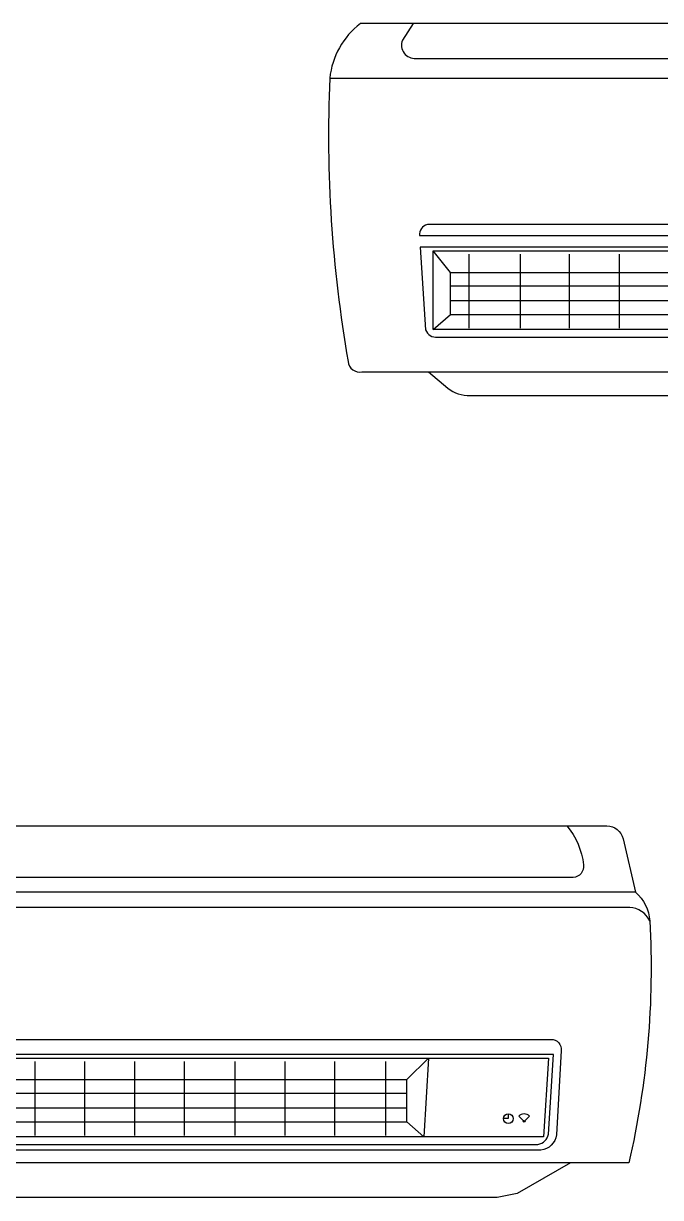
# Model space of a CAD drawing. Header units: millimetres. Extents: x 1291 to 5660, y 748 to 2981.
# Drawn here: x 2771 to 3160, y 780 to 1496 of the extents above; entities that cross this region are included whole.
import ezdxf

# ---------------------------------------------------------------- set-up
doc = ezdxf.new("R2010")
doc.units = ezdxf.units.MM

msp = doc.modelspace()

# ---------------------------------------------------------------- linework, layer by layer
for points in [[(3736.5, 1283.67, 0.435652), (3744.93, 1290.05, 0.053674), (3756.13, 1462.73, 0.203517), (3737.46, 1496.13), (2976.46, 1496.13, 0.203517), (2957.79, 1462.73, 0.053674), (2968.99, 1290.05, 0.435652), (2977.43, 1283.67)], [(2366.94, 801.58, -0.071265), (2354.17, 949.03, -0.2034), (2362.94, 966.5), (2370.46, 999.08, -0.349223), (2380.35, 1006.95), (3126.78, 1006.95, -0.349223), (3136.67, 999.08), (3144.19, 966.5, -0.2034), (3152.96, 949.03, -0.071265), (3140.19, 801.58)], [(2420.67, 809.25, -0.342009), (2410.98, 818.58), (2408.17, 869.94, -0.463125), (2414.3, 876.69), (3092.82, 876.69, -0.463125), (3098.96, 869.94), (3096.15, 818.58, -0.342009), (3086.46, 809.25)], [(3073.05, 829.88), (3076.33, 826.78), (3079.61, 829.88, 0.430196)]]:
    msp.add_lwpolyline(points, format="xyb", close=True)
for points in [[(3008.64, 1496.13), (3002.12, 1485.91, 0.552034), (3010.36, 1474.8), (3703.56, 1474.8, 0.552034), (3711.8, 1485.91), (3705.28, 1496.13)], [(3012.45, 1366.78), (3705.07, 1366.78, 0.296743), (3700, 1373.49), (3017.38, 1373.49, 0.37232), (3012.45, 1366.78)], [(3023.46, 1304.94), (3693.26, 1304.94, 0.317918), (3699.64, 1311.07), (3704.47, 1359.78), (3012.95, 1359.78), (3016.26, 1309.3, 0.345226), (3023.46, 1304.94)], [(3018.11, 1283.67), (3029.77, 1273.77, 0.178126), (3043.34, 1269.32), (3670.58, 1269.32, 0.178126), (3684.16, 1273.77), (3695.81, 1283.67)], [(3102.43, 1006.95, -0.143841), (3112.56, 983.19, -0.416935), (3106.28, 975.35), (2400.85, 975.35, -0.416935), (2394.57, 983.19, -0.143841), (2404.7, 1006.95)], [(3152.96, 949.03, 0.273194), (3140.72, 957.24), (2366.41, 957.24, 0.273194), (2354.17, 949.03)], [(2422.51, 812.75), (3084.79, 812.75, 0.317918), (3091.17, 818.88), (3094.31, 867.58), (2412, 867.58), (2415.31, 817.11, 0.345226), (2422.51, 812.75)]]:
    msp.add_lwpolyline(points, format="xyb")
for points in [[(2957.79, 1462.73), (3756.13, 1462.73)], [(3020.82, 1309.59), (3031.45, 1318.65), (3031.45, 1344.4), (3020.82, 1357.57), (3701.27, 1357.57), (3696.7, 1309.59), (3020.82, 1309.59), (3020.82, 1357.57)], [(3042.68, 1355.47), (3042.68, 1310.4)], [(3073.94, 1355.47), (3073.94, 1310.4)], [(3103.81, 1355.47), (3103.81, 1310.4)], [(3134.38, 1355.47), (3134.38, 1310.4)], [(3031.45, 1344.4), (3605.84, 1344.4)], [(3031.45, 1336.18), (3605.84, 1336.18)], [(3031.45, 1327.24), (3605.84, 1327.24)], [(3031.45, 1318.65), (3605.84, 1318.65)], [(3144.19, 966.5), (2362.94, 966.5)], [(2419.87, 817.4), (2430.5, 826.46), (2430.5, 852.21), (2419.87, 865.38), (3091.12, 865.38), (3088.22, 817.4), (2419.87, 817.4), (2419.87, 865.38)], [(2777.85, 863.28), (2777.85, 818.21)], [(2808.3, 863.28), (2808.3, 818.21)], [(2838.75, 863.28), (2838.75, 818.21)], [(2869.04, 863.28), (2869.04, 818.21)], [(2899.84, 863.28), (2899.84, 818.21)], [(2930.41, 863.28), (2930.41, 818.21)], [(2960.63, 863.28), (2960.63, 818.21)], [(2991.77, 863.28), (2991.77, 818.21)], [(2430.5, 852.21), (3004.89, 852.21)], [(2430.5, 843.99), (3004.89, 843.99)], [(2430.5, 835.04), (3004.89, 835.04)], [(3066.7, 831.43), (3066.7, 828.42), (3063.69, 828.42)], [(2430.5, 826.46), (3004.89, 826.46)], [(3104.66, 801.58), (3072.09, 782.69), (3059.96, 780.34), (2447.17, 780.34), (2435.04, 782.69), (2402.47, 801.58)]]:
    msp.add_lwpolyline(points)
msp.add_lwpolyline([(3015.25, 817.4), (3004.89, 826.46), (3004.89, 852.21), (3018.07, 865.38)], close=True)
for centre, radius in [((3066.7, 828.42), 3.01), ((3076.33, 826.78), 0.548)]:
    msp.add_circle(centre, radius)

doc.saveas('drawing.dxf')
